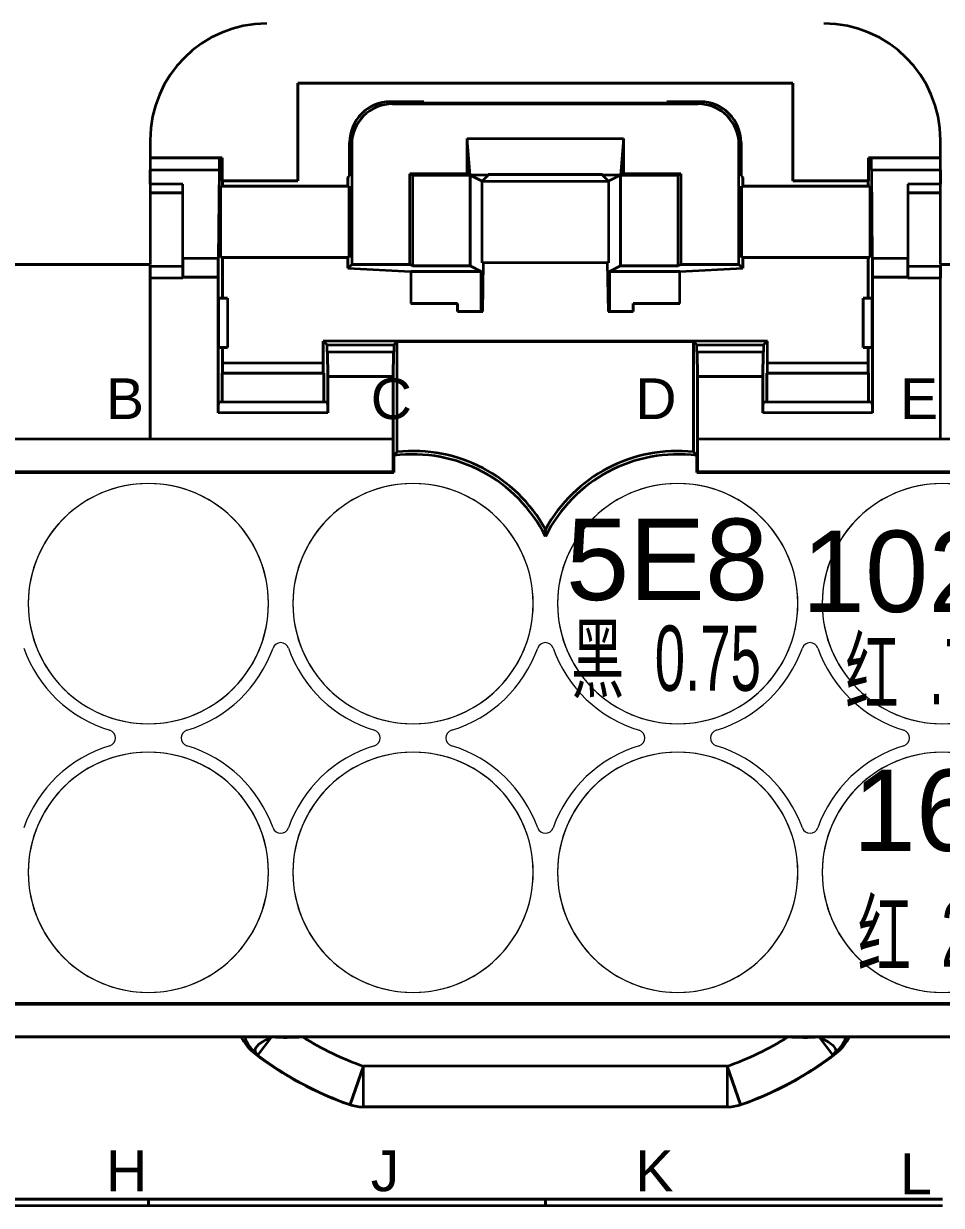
# Model space of a CAD drawing. Header units: millimetres. Extents: x 1762 to 3573, y 2019 to 2959.
# Drawn here: x 1967.01 to 1978.28, y 2452.25 to 2466.77 of the extents above; entities that cross this region are included whole.
import ezdxf

# ---------------------------------------------------------------- set-up
doc = ezdxf.new("R2010")
doc.units = ezdxf.units.MM
doc.layers.add('AM60', color=3, linetype='Continuous', lineweight=25)
doc.layers.add('线色线径', color=1, linetype='Continuous')
doc.styles.get("Standard").update_dxf_attribs({"font": 'arial.ttf'})

# ---------------------------------------------------------------- blocks, each defined once
blk = doc.blocks.new('A$C22D5386F')
at = {"color": 3, "lineweight": 35, "ltscale": 0.059979}
for p, q in [((16.836, 26.627), (16.836, 27.827)), ((16.836, 27.827), (16.836, 26.627)), ((22.911, 26.627), (22.911, 27.827)), ((22.911, 27.827), (22.911, 26.627))]:
    blk.add_line(p, q, dxfattribs=at)
at = {"color": 3, "lineweight": 35, "ltscale": 0.303714}
for p, q in [((16.836, 27.827), (22.911, 27.827)), ((22.911, 27.827), (16.836, 27.827))]:
    blk.add_line(p, q, dxfattribs=at)
at = {"color": 3, "lineweight": 35, "ltscale": 0.020593}
for p, q in [((18.382, 27.599), (17.97, 27.599)), ((18.382, 27.599), (17.97, 27.599)), ((21.777, 27.599), (21.366, 27.599)), ((21.777, 27.599), (21.366, 27.599))]:
    blk.add_line(p, q, dxfattribs=at)
at = {"color": 3, "lineweight": 35, "ltscale": 0.001851}
for p, q in [((17.97, 27.599), (17.996, 27.573)), ((17.996, 27.573), (17.97, 27.599)), ((21.777, 27.599), (21.751, 27.573)), ((21.751, 27.573), (21.777, 27.599)), ((17.47, 27.099), (17.496, 27.073)), ((17.47, 27.099), (17.496, 27.073)), ((22.251, 27.073), (22.277, 27.099)), ((22.251, 27.073), (22.277, 27.099))]:
    blk.add_line(p, q, dxfattribs=at)
at = {"color": 3, "lineweight": 35, "ltscale": 0.000872803}
for p, q in [((18.382, 27.581), (18.382, 27.599)), ((18.382, 27.581), (18.382, 27.599)), ((21.366, 27.599), (21.366, 27.581)), ((21.366, 27.599), (21.366, 27.581)), ((21.366, 27.599), (21.366, 27.581)), ((19.104, 25.022), (19.087, 25.022)), ((19.087, 25.022), (19.104, 25.022)), ((20.661, 25.022), (20.643, 25.022)), ((20.643, 25.022), (20.661, 25.022))]:
    blk.add_line(p, q, dxfattribs=at)
at = {"color": 3, "lineweight": 35, "ltscale": 0.149199}
blk.add_line((21.366, 27.581), (18.382, 27.581), dxfattribs=at)
blk.add_line((21.366, 27.581), (18.382, 27.581), dxfattribs=at)
at = {"color": 3, "lineweight": 35, "ltscale": 0.187768}
for p, q in [((17.996, 27.573), (21.751, 27.573)), ((21.751, 27.573), (17.996, 27.573))]:
    blk.add_line(p, q, dxfattribs=at)
at = {"color": 3, "lineweight": 35, "ltscale": 0.022605}
for p, q in [((18.951, 26.697), (18.915, 27.148)), ((18.951, 26.697), (18.915, 27.148)), ((20.832, 27.148), (20.796, 26.697)), ((20.832, 27.148), (20.796, 26.697))]:
    blk.add_line(p, q, dxfattribs=at)
at = {"color": 3, "lineweight": 35, "ltscale": 0.095828}
blk.add_line((18.915, 27.148), (20.832, 27.148), dxfattribs=at)
blk.add_line((18.915, 27.148), (20.832, 27.148), dxfattribs=at)
at = {"color": 3, "lineweight": 35, "ltscale": 0.021651}
for p, q in [((18.915, 26.715), (18.915, 27.148)), ((18.915, 27.148), (18.915, 26.715)), ((20.832, 27.148), (20.832, 26.715)), ((20.832, 26.715), (20.832, 27.148))]:
    blk.add_line(p, q, dxfattribs=at)
at = {"color": 3, "lineweight": 35, "ltscale": 0.076333}
blk.add_line((15.022, 27.129), (15.022, 25.602), dxfattribs=at)
at = {"color": 3, "lineweight": 35, "ltscale": 0.010929}
for p, q in [((15.022, 27.129), (15.022, 26.91)), ((15.022, 27.129), (15.022, 26.91)), ((24.725, 26.91), (24.725, 27.129)), ((24.725, 26.91), (24.725, 27.129))]:
    blk.add_line(p, q, dxfattribs=at)
at = {"color": 3, "lineweight": 35, "ltscale": 0.020496}
for p, q in [((17.47, 26.689), (17.47, 27.099)), ((17.47, 27.099), (17.47, 26.689)), ((22.277, 27.099), (22.277, 26.689)), ((22.277, 26.689), (22.277, 27.099))]:
    blk.add_line(p, q, dxfattribs=at)
at = {"color": 3, "lineweight": 35, "ltscale": 0.073542}
for p, q in [((17.496, 27.073), (17.496, 25.602)), ((17.496, 27.073), (17.496, 25.602)), ((22.251, 25.602), (22.251, 27.073)), ((22.251, 25.602), (22.251, 27.073))]:
    blk.add_line(p, q, dxfattribs=at)
at = {"color": 3, "lineweight": 35, "ltscale": 0.044099}
for p, q in [((15.022, 26.91), (15.904, 26.91)), ((23.843, 26.91), (24.725, 26.91))]:
    blk.add_line(p, q, dxfattribs=at)
at = {"color": 3, "lineweight": 35, "ltscale": 0.042369}
for p, q in [((15.87, 26.91), (15.022, 26.91)), ((15.022, 26.91), (15.87, 26.91)), ((24.725, 26.91), (23.877, 26.91)), ((23.877, 26.91), (24.725, 26.91))]:
    blk.add_line(p, q, dxfattribs=at)
at = {"color": 3, "lineweight": 35, "ltscale": 0.007322}
for p, q in [((15.022, 26.91), (15.022, 26.764)), ((15.022, 26.91), (15.022, 26.764)), ((24.725, 26.764), (24.725, 26.91)), ((24.725, 26.764), (24.725, 26.91))]:
    blk.add_line(p, q, dxfattribs=at)
at = {"color": 3, "lineweight": 35, "ltscale": 0.00173}
for p, q in [((15.87, 26.91), (15.904, 26.91)), ((15.904, 26.91), (15.87, 26.91)), ((23.843, 26.91), (23.877, 26.91)), ((23.877, 26.91), (23.843, 26.91))]:
    blk.add_line(p, q, dxfattribs=at)
at = {"color": 3, "lineweight": 35, "ltscale": 0.01414}
for p, q in [((15.904, 26.91), (15.904, 26.627)), ((15.904, 26.627), (15.904, 26.91)), ((23.843, 26.91), (23.843, 26.627)), ((23.843, 26.627), (23.843, 26.91))]:
    blk.add_line(p, q, dxfattribs=at)
at = {"color": 3, "lineweight": 35, "ltscale": 0.008844}
for p, q in [((15.022, 26.587), (15.022, 26.764)), ((15.022, 26.764), (15.022, 26.587)), ((24.725, 26.764), (24.725, 26.587)), ((24.725, 26.587), (24.725, 26.764))]:
    blk.add_line(p, q, dxfattribs=at)
at = {"color": 3, "lineweight": 35, "ltscale": 0.042215}
for p, q in [((15.022, 26.764), (15.867, 26.764)), ((15.022, 26.764), (15.867, 26.764)), ((23.881, 26.764), (24.725, 26.764)), ((23.881, 26.764), (24.725, 26.764))]:
    blk.add_line(p, q, dxfattribs=at)
at = {"color": 3, "lineweight": 35, "ltscale": 0.054389}
for p, q in [((15.867, 26.764), (15.857, 25.676)), ((15.867, 26.764), (15.857, 25.676)), ((23.89, 25.676), (23.881, 26.764)), ((23.89, 25.676), (23.881, 26.764))]:
    blk.add_line(p, q, dxfattribs=at)
at = {"color": 3, "lineweight": 35, "ltscale": 0.055664}
for p, q in [((18.209, 25.602), (18.209, 26.715)), ((18.209, 25.602), (18.209, 26.715)), ((21.539, 26.715), (21.539, 25.602)), ((21.539, 26.715), (21.539, 25.602)), ((18.244, 26.698), (18.244, 25.584)), ((18.244, 26.698), (18.244, 25.584)), ((18.95, 25.584), (18.95, 26.698)), ((18.95, 26.698), (18.95, 25.584)), ((20.797, 26.698), (20.797, 25.584)), ((20.797, 25.584), (20.797, 26.698)), ((21.504, 25.584), (21.504, 26.698)), ((21.504, 25.584), (21.504, 26.698))]:
    blk.add_line(p, q, dxfattribs=at)
at = {"color": 3, "lineweight": 35, "ltscale": 0.035336}
for p, q in [((18.209, 26.715), (18.915, 26.715)), ((18.915, 26.715), (18.209, 26.715)), ((21.539, 26.715), (20.832, 26.715)), ((20.832, 26.715), (21.539, 26.715)), ((18.95, 26.698), (18.244, 26.698)), ((18.244, 26.698), (18.95, 26.698)), ((21.504, 26.698), (20.797, 26.698)), ((20.797, 26.698), (21.504, 26.698)), ((18.244, 25.584), (18.95, 25.584)), ((18.95, 25.584), (18.244, 25.584)), ((20.797, 25.584), (21.504, 25.584)), ((21.504, 25.584), (20.797, 25.584))]:
    blk.add_line(p, q, dxfattribs=at)
at = {"color": 3, "lineweight": 35, "ltscale": 0.001952}
for p, q in [((18.209, 26.715), (18.244, 26.698)), ((18.209, 26.715), (18.244, 26.698)), ((18.95, 26.698), (18.915, 26.715)), ((18.915, 26.715), (18.95, 26.698)), ((20.832, 26.715), (20.797, 26.698)), ((20.797, 26.698), (20.832, 26.715)), ((21.504, 26.698), (21.539, 26.715)), ((21.504, 26.698), (21.539, 26.715)), ((18.244, 25.584), (18.209, 25.602)), ((18.244, 25.584), (18.209, 25.602)), ((21.539, 25.602), (21.504, 25.584)), ((21.539, 25.602), (21.504, 25.584))]:
    blk.add_line(p, q, dxfattribs=at)
at = {"color": 3, "lineweight": 35, "ltscale": 0.005303}
for p, q in [((15.022, 26.587), (15.022, 26.481)), ((15.022, 26.587), (15.022, 26.481)), ((15.422, 26.481), (15.422, 26.587)), ((24.325, 26.587), (24.325, 26.481)), ((24.725, 26.481), (24.725, 26.587)), ((24.725, 26.481), (24.725, 26.587))]:
    blk.add_line(p, q, dxfattribs=at)
at = {"color": 3, "lineweight": 35, "ltscale": 0.02}
for p, q in [((15.422, 26.587), (15.022, 26.587)), ((15.422, 26.587), (15.022, 26.587)), ((24.725, 26.587), (24.325, 26.587)), ((24.725, 26.587), (24.325, 26.587)), ((15.422, 26.481), (15.022, 26.481)), ((15.022, 26.481), (15.422, 26.481)), ((24.725, 26.481), (24.325, 26.481)), ((24.325, 26.481), (24.725, 26.481)), ((15.022, 25.581), (15.422, 25.581)), ((15.022, 25.581), (15.422, 25.581)), ((15.022, 25.581), (15.422, 25.581)), ((24.325, 25.581), (24.725, 25.581)), ((24.325, 25.581), (24.725, 25.581)), ((24.325, 25.581), (24.725, 25.581)), ((15.422, 25.431), (15.022, 25.431)), ((15.422, 25.431), (15.022, 25.431)), ((24.725, 25.431), (24.325, 25.431)), ((24.725, 25.431), (24.325, 25.431)), ((18.003, 23.055), (18.003, 23.455)), ((18.003, 23.455), (18.003, 23.055)), ((21.744, 23.455), (21.744, 23.055)), ((21.744, 23.055), (21.744, 23.455))]:
    blk.add_line(p, q, dxfattribs=at)
at = {"color": 3, "lineweight": 35, "ltscale": 0.045544}
for p, q in [((15.422, 25.676), (15.422, 26.587)), ((15.422, 25.676), (15.422, 26.587)), ((24.325, 26.587), (24.325, 25.676)), ((24.325, 26.587), (24.325, 25.676))]:
    blk.add_line(p, q, dxfattribs=at)
at = {"color": 3, "lineweight": 35, "ltscale": 0.04375}
for p, q in [((15.89, 25.688), (15.89, 26.563)), ((15.89, 25.688), (15.89, 26.563)), ((17.466, 26.563), (17.466, 25.688)), ((17.466, 25.688), (17.466, 26.563)), ((22.281, 25.688), (22.281, 26.563)), ((22.281, 26.563), (22.281, 25.688)), ((23.857, 26.563), (23.857, 25.688)), ((23.857, 26.563), (23.857, 25.688))]:
    blk.add_line(p, q, dxfattribs=at)
at = {"color": 3, "lineweight": 35, "ltscale": 0.078817}
for p, q in [((15.89, 26.563), (17.466, 26.563)), ((17.466, 26.563), (15.89, 26.563)), ((22.281, 26.563), (23.857, 26.563)), ((23.857, 26.563), (22.281, 26.563)), ((17.466, 25.688), (15.89, 25.688)), ((15.89, 25.688), (17.466, 25.688)), ((23.857, 25.688), (22.281, 25.688)), ((22.281, 25.688), (23.857, 25.688))]:
    blk.add_line(p, q, dxfattribs=at)
at = {"color": 3, "lineweight": 35, "ltscale": 0.000588989}
for p, q in [((15.89, 26.563), (15.902, 26.563)), ((23.845, 26.563), (23.857, 26.563))]:
    blk.add_line(p, q, dxfattribs=at)
at = {"color": 3, "lineweight": 35, "ltscale": 0.063666}
for p, q in [((15.902, 26.563), (17.175, 26.563)), ((22.572, 26.563), (23.845, 26.563))]:
    blk.add_line(p, q, dxfattribs=at)
at = {"color": 3, "lineweight": 35, "ltscale": 0.046606}
for p, q in [((15.904, 26.627), (16.836, 26.627)), ((16.836, 26.627), (15.904, 26.627)), ((23.843, 26.627), (22.911, 26.627)), ((22.911, 26.627), (23.843, 26.627))]:
    blk.add_line(p, q, dxfattribs=at)
at = {"color": 3, "lineweight": 35, "ltscale": 0.003231}
for p, q in [((15.911, 26.627), (15.911, 26.563)), ((23.836, 26.627), (23.836, 26.563))]:
    blk.add_line(p, q, dxfattribs=at)
at = {"color": 3, "lineweight": 35, "ltscale": 0.00323}
for p, q in [((15.911, 26.563), (15.911, 26.627)), ((23.836, 26.563), (23.836, 26.627))]:
    blk.add_line(p, q, dxfattribs=at)
at = {"color": 3, "lineweight": 35, "ltscale": 0.000687408}
for p, q in [((17.189, 26.563), (17.175, 26.563)), ((22.572, 26.563), (22.558, 26.563))]:
    blk.add_line(p, q, dxfattribs=at)
at = {"color": 3, "lineweight": 35, "ltscale": 0.012991}
blk.add_line((17.449, 26.563), (17.189, 26.563), dxfattribs=at)
at = {"color": 3, "lineweight": 35, "ltscale": 0.001497}
for p, q in [((17.449, 26.668), (17.47, 26.689)), ((17.449, 26.668), (17.47, 26.689)), ((22.277, 26.689), (22.299, 26.668)), ((22.277, 26.689), (22.299, 26.668))]:
    blk.add_line(p, q, dxfattribs=at)
at = {"color": 3, "lineweight": 35, "ltscale": 0.005237}
for p, q in [((17.449, 26.563), (17.449, 26.668)), ((17.449, 26.668), (17.449, 26.563)), ((22.299, 26.668), (22.299, 26.563)), ((22.299, 26.563), (22.299, 26.668))]:
    blk.add_line(p, q, dxfattribs=at)
at = {"color": 3, "lineweight": 35, "ltscale": 0.000883865}
for p, q in [((17.466, 26.563), (17.449, 26.563)), ((22.299, 26.563), (22.281, 26.563))]:
    blk.add_line(p, q, dxfattribs=at)
at = {"color": 3, "lineweight": 35, "ltscale": 0.011126}
for p, q in [((19.173, 26.697), (18.951, 26.697)), ((19.173, 26.697), (18.951, 26.697)), ((20.796, 26.697), (20.574, 26.697)), ((20.796, 26.697), (20.574, 26.697))]:
    blk.add_line(p, q, dxfattribs=at)
at = {"color": 3, "lineweight": 35, "ltscale": 0.008292}
for p, q in [((18.951, 26.697), (19.099, 26.623)), ((19.099, 26.623), (18.951, 26.697)), ((20.796, 26.697), (20.648, 26.623))]:
    blk.add_line(p, q, dxfattribs=at)
at = {"color": 3, "lineweight": 35, "ltscale": 0.050122}
for p, q in [((19.096, 25.621), (19.099, 26.623)), ((19.096, 25.621), (19.099, 26.623)), ((20.648, 26.623), (20.651, 25.621)), ((20.648, 26.623), (20.651, 25.621))]:
    blk.add_line(p, q, dxfattribs=at)
at = {"color": 3, "lineweight": 35, "ltscale": 0.005245}
for p, q in [((19.099, 26.623), (19.173, 26.697)), ((19.173, 26.697), (19.099, 26.623)), ((20.574, 26.697), (20.648, 26.623)), ((20.648, 26.623), (20.574, 26.697))]:
    blk.add_line(p, q, dxfattribs=at)
at = {"color": 3, "lineweight": 35, "ltscale": 0.077454}
blk.add_line((19.099, 26.623), (20.648, 26.623), dxfattribs=at)
blk.add_line((19.099, 26.623), (20.648, 26.623), dxfattribs=at)
at = {"color": 3, "lineweight": 35, "ltscale": 0.070012}
for p, q in [((20.574, 26.704), (19.173, 26.704)), ((19.173, 26.704), (20.574, 26.704))]:
    blk.add_line(p, q, dxfattribs=at)
at = {"color": 3, "lineweight": 35, "ltscale": 0.000313568}
for p, q in [((19.173, 26.704), (19.173, 26.697)), ((20.574, 26.697), (20.574, 26.704))]:
    blk.add_line(p, q, dxfattribs=at)
at = {"color": 3, "lineweight": 35, "ltscale": 0.000313806}
for p, q in [((19.173, 26.704), (19.173, 26.697)), ((20.574, 26.697), (20.574, 26.704))]:
    blk.add_line(p, q, dxfattribs=at)
at = {"color": 3, "lineweight": 35, "ltscale": 0.01299}
blk.add_line((22.558, 26.563), (22.299, 26.563), dxfattribs=at)
at = {"color": 3, "lineweight": 35, "ltscale": 0.043935}
for p, q in [((15.022, 26.481), (15.022, 25.602)), ((15.022, 26.481), (15.022, 25.602)), ((24.725, 25.602), (24.725, 26.481)), ((24.725, 25.602), (24.725, 26.481))]:
    blk.add_line(p, q, dxfattribs=at)
at = {"color": 3, "lineweight": 35, "ltscale": 0.045}
blk.add_line((15.422, 25.581), (15.422, 26.481), dxfattribs=at)
at = {"color": 3, "lineweight": 35, "ltscale": 0.199333}
for p, q in [((15.022, 25.602), (11.036, 25.602)), ((11.036, 25.602), (15.022, 25.602)), ((28.711, 25.602), (24.725, 25.602)), ((24.725, 25.602), (28.711, 25.602))]:
    blk.add_line(p, q, dxfattribs=at)
at = {"color": 3, "lineweight": 35, "ltscale": 0.106293}
blk.add_line((15.022, 23.455), (15.022, 25.581), dxfattribs=at)
at = {"color": 3, "lineweight": 35, "ltscale": 0.0075}
for p, q in [((15.022, 25.431), (15.022, 25.581)), ((15.022, 25.581), (15.022, 25.431)), ((15.422, 25.581), (15.422, 25.431)), ((24.725, 25.581), (24.725, 25.431)), ((24.725, 25.431), (24.725, 25.581))]:
    blk.add_line(p, q, dxfattribs=at)
at = {"color": 3, "lineweight": 35, "ltscale": 0.01149}
for p, q in [((15.422, 25.446), (15.422, 25.676)), ((15.422, 25.676), (15.422, 25.446)), ((24.325, 25.676), (24.325, 25.446)), ((24.325, 25.446), (24.325, 25.676))]:
    blk.add_line(p, q, dxfattribs=at)
at = {"color": 3, "lineweight": 35, "ltscale": 0.021741}
for p, q in [((15.857, 25.676), (15.422, 25.676)), ((15.857, 25.676), (15.422, 25.676)), ((24.325, 25.676), (23.89, 25.676)), ((24.325, 25.676), (23.89, 25.676))]:
    blk.add_line(p, q, dxfattribs=at)
at = {"color": 3, "lineweight": 35, "ltscale": 0.011491}
for p, q in [((15.856, 25.446), (15.857, 25.676)), ((15.857, 25.676), (15.856, 25.446)), ((23.89, 25.676), (23.891, 25.446)), ((23.891, 25.446), (23.89, 25.676))]:
    blk.add_line(p, q, dxfattribs=at)
at = {"color": 3, "lineweight": 35, "ltscale": 0.025}
for p, q in [((15.911, 25.688), (15.911, 25.188)), ((15.911, 25.188), (15.911, 25.688)), ((23.836, 25.688), (23.836, 25.188)), ((23.836, 25.188), (23.836, 25.688)), ((17.642, 15.255), (17.642, 15.755)), ((17.642, 15.255), (17.642, 15.755)), ((22.106, 15.755), (22.106, 15.255)), ((22.106, 15.755), (22.106, 15.255))]:
    blk.add_line(p, q, dxfattribs=at)
at = {"color": 3, "lineweight": 35, "ltscale": 0.006676}
for p, q in [((17.449, 25.554), (17.449, 25.688)), ((17.449, 25.688), (17.449, 25.554)), ((22.299, 25.688), (22.299, 25.554)), ((22.299, 25.554), (22.299, 25.688))]:
    blk.add_line(p, q, dxfattribs=at)
at = {"color": 3, "lineweight": 35, "ltscale": 0.003348}
for p, q in [((17.496, 25.602), (17.449, 25.554)), ((17.496, 25.602), (17.449, 25.554)), ((22.299, 25.554), (22.251, 25.602)), ((22.299, 25.554), (22.251, 25.602))]:
    blk.add_line(p, q, dxfattribs=at)
at = {"color": 3, "lineweight": 35, "ltscale": 0.038757}
for p, q in [((17.449, 25.554), (18.223, 25.516)), ((17.449, 25.554), (18.223, 25.516)), ((21.524, 25.516), (22.299, 25.554)), ((21.524, 25.516), (22.299, 25.554))]:
    blk.add_line(p, q, dxfattribs=at)
at = {"color": 3, "lineweight": 35, "ltscale": 0.035633}
for p, q in [((17.496, 25.602), (18.209, 25.602)), ((18.209, 25.602), (17.496, 25.602)), ((22.251, 25.602), (21.539, 25.602)), ((21.539, 25.602), (22.251, 25.602))]:
    blk.add_line(p, q, dxfattribs=at)
at = {"color": 3, "lineweight": 35, "ltscale": 0.007626}
for p, q in [((19.087, 25.516), (18.95, 25.584)), ((18.95, 25.584), (19.087, 25.516)), ((20.797, 25.584), (20.661, 25.516)), ((20.661, 25.516), (20.797, 25.584))]:
    blk.add_line(p, q, dxfattribs=at)
at = {"color": 3, "lineweight": 35, "ltscale": 0.077762}
blk.add_line((20.651, 25.621), (19.096, 25.621), dxfattribs=at)
blk.add_line((20.651, 25.621), (19.096, 25.621), dxfattribs=at)
at = {"color": 3, "lineweight": 35, "ltscale": 0.029948}
for p, q in [((19.104, 25.022), (19.115, 25.621)), ((19.104, 25.022), (19.115, 25.621)), ((20.633, 25.621), (20.643, 25.022)), ((20.633, 25.621), (20.643, 25.022))]:
    blk.add_line(p, q, dxfattribs=at)
at = {"color": 3, "lineweight": 35, "ltscale": 0.098792}
for p, q in [((15.022, 25.431), (15.022, 23.455)), ((15.022, 25.431), (15.022, 23.455)), ((24.725, 23.455), (24.725, 25.431)), ((24.725, 23.455), (24.725, 25.431))]:
    blk.add_line(p, q, dxfattribs=at)
at = {"color": 3, "lineweight": 35, "ltscale": 0.000769043}
for p, q in [((15.422, 25.431), (15.422, 25.446)), ((15.422, 25.446), (15.422, 25.431)), ((24.325, 25.446), (24.325, 25.431)), ((24.325, 25.431), (24.325, 25.446))]:
    blk.add_line(p, q, dxfattribs=at)
at = {"color": 3, "lineweight": 35, "ltscale": 0.021699}
for p, q in [((15.422, 25.446), (15.856, 25.446)), ((15.856, 25.446), (15.422, 25.446)), ((23.891, 25.446), (24.325, 25.446)), ((24.325, 25.446), (23.891, 25.446))]:
    blk.add_line(p, q, dxfattribs=at)
at = {"color": 3, "lineweight": 35, "ltscale": 0.083475}
for p, q in [((15.856, 23.777), (15.856, 25.446)), ((15.856, 25.446), (15.856, 23.777)), ((23.891, 25.446), (23.891, 23.777)), ((23.891, 23.777), (23.891, 25.446))]:
    blk.add_line(p, q, dxfattribs=at)
at = {"color": 3, "lineweight": 35, "ltscale": 0.019712}
for p, q in [((18.223, 25.516), (18.223, 25.122)), ((18.223, 25.516), (18.223, 25.122)), ((21.524, 25.122), (21.524, 25.516)), ((21.524, 25.122), (21.524, 25.516))]:
    blk.add_line(p, q, dxfattribs=at)
at = {"color": 3, "lineweight": 35, "ltscale": 0.043193}
for p, q in [((19.087, 25.516), (18.223, 25.516)), ((18.223, 25.516), (19.087, 25.516)), ((21.524, 25.516), (20.661, 25.516)), ((20.661, 25.516), (21.524, 25.516))]:
    blk.add_line(p, q, dxfattribs=at)
at = {"color": 3, "lineweight": 35, "ltscale": 0.024712}
for p, q in [((19.087, 25.022), (19.087, 25.516)), ((19.087, 25.516), (19.087, 25.022)), ((20.661, 25.516), (20.661, 25.022)), ((20.661, 25.022), (20.661, 25.516))]:
    blk.add_line(p, q, dxfattribs=at)
at = {"color": 3, "lineweight": 35, "ltscale": 0.030348}
for p, q in [((15.863, 24.581), (15.863, 25.188)), ((15.863, 24.581), (15.863, 25.188)), ((15.971, 25.188), (15.971, 24.581)), ((15.971, 25.188), (15.971, 24.581)), ((23.776, 24.581), (23.776, 25.188)), ((23.776, 24.581), (23.776, 25.188)), ((23.776, 25.188), (23.776, 24.581)), ((23.884, 25.188), (23.884, 24.581)), ((23.884, 25.188), (23.884, 24.581))]:
    blk.add_line(p, q, dxfattribs=at)
at = {"color": 3, "lineweight": 35, "ltscale": 0.00537}
for p, q in [((15.863, 25.188), (15.971, 25.188)), ((15.863, 25.188), (15.971, 25.188)), ((23.776, 25.188), (23.884, 25.188)), ((23.776, 25.188), (23.884, 25.188)), ((15.971, 24.581), (15.863, 24.581)), ((15.863, 24.581), (15.971, 24.581)), ((23.884, 24.581), (23.776, 24.581)), ((23.776, 24.581), (23.884, 24.581))]:
    blk.add_line(p, q, dxfattribs=at)
at = {"color": 3, "lineweight": 35, "ltscale": 0.000365448}
for p, q in [((15.863, 25.188), (15.871, 25.188)), ((23.877, 25.188), (23.884, 25.188))]:
    blk.add_line(p, q, dxfattribs=at)
at = {"color": 3, "lineweight": 35, "ltscale": 0.005004}
for p, q in [((15.971, 25.188), (15.871, 25.188)), ((23.877, 25.188), (23.776, 25.188))]:
    blk.add_line(p, q, dxfattribs=at)
at = {"color": 3, "lineweight": 35, "ltscale": 0.02868}
for p, q in [((18.796, 25.122), (18.223, 25.122)), ((18.223, 25.122), (18.796, 25.122)), ((21.524, 25.122), (20.951, 25.122)), ((20.951, 25.122), (21.524, 25.122))]:
    blk.add_line(p, q, dxfattribs=at)
at = {"color": 3, "lineweight": 35, "ltscale": 0.005}
for p, q in [((18.796, 25.022), (18.796, 25.122)), ((18.796, 25.122), (18.796, 25.022)), ((18.796, 25.122), (18.796, 25.022)), ((20.951, 25.122), (20.951, 25.022)), ((20.951, 25.022), (20.951, 25.122))]:
    blk.add_line(p, q, dxfattribs=at)
at = {"color": 3, "lineweight": 35, "ltscale": 0.014513}
for p, q in [((19.087, 25.022), (18.796, 25.022)), ((18.796, 25.022), (19.087, 25.022)), ((20.951, 25.022), (20.661, 25.022)), ((20.661, 25.022), (20.951, 25.022))]:
    blk.add_line(p, q, dxfattribs=at)
at = {"color": 3, "lineweight": 35, "ltscale": 0.01568}
for p, q in [((15.911, 24.581), (15.911, 24.267)), ((15.911, 24.267), (15.911, 24.581)), ((23.836, 24.581), (23.836, 24.267)), ((23.836, 24.267), (23.836, 24.581))]:
    blk.add_line(p, q, dxfattribs=at)
at = {"color": 3, "lineweight": 35, "ltscale": 0.019646}
for p, q in [((17.147, 24.267), (17.147, 24.66)), ((17.147, 24.66), (17.147, 24.267)), ((22.6, 24.267), (22.6, 24.66))]:
    blk.add_line(p, q, dxfattribs=at)
at = {"color": 3, "lineweight": 35, "ltscale": 0.272624}
blk.add_line((22.6, 24.66), (17.147, 24.66), dxfattribs=at)
at = {"color": 3, "lineweight": 35, "ltscale": 0.003425}
for p, q in [((17.147, 24.66), (17.196, 24.612)), ((17.196, 24.612), (17.147, 24.66)), ((22.6, 24.66), (22.551, 24.612)), ((22.551, 24.612), (22.6, 24.66))]:
    blk.add_line(p, q, dxfattribs=at)
at = {"color": 3, "lineweight": 35, "ltscale": 0.040855}
for p, q in [((17.196, 24.612), (18.013, 24.612)), ((17.196, 24.612), (18.013, 24.612)), ((21.734, 24.612), (22.551, 24.612)), ((21.734, 24.612), (22.551, 24.612)), ((18.013, 24.524), (17.196, 24.524)), ((22.551, 24.524), (21.734, 24.524))]:
    blk.add_line(p, q, dxfattribs=at)
at = {"color": 3, "lineweight": 35, "ltscale": 0.004375}
for p, q in [((17.196, 24.524), (17.196, 24.612)), ((17.196, 24.524), (17.196, 24.612)), ((18.013, 24.612), (18.013, 24.524)), ((18.013, 24.612), (18.013, 24.524)), ((21.734, 24.524), (21.734, 24.612)), ((21.734, 24.524), (21.734, 24.612)), ((22.551, 24.612), (22.551, 24.524)), ((22.551, 24.612), (22.551, 24.524))]:
    blk.add_line(p, q, dxfattribs=at)
at = {"color": 3, "lineweight": 35, "ltscale": 0.002931}
for p, q in [((18.013, 24.612), (18.054, 24.653)), ((18.054, 24.653), (18.013, 24.612)), ((21.734, 24.612), (21.693, 24.653)), ((21.693, 24.653), (21.734, 24.612))]:
    blk.add_line(p, q, dxfattribs=at)
at = {"color": 3, "lineweight": 35, "ltscale": 0.181926}
for p, q in [((21.693, 24.653), (18.054, 24.653)), ((18.054, 24.653), (21.693, 24.653))]:
    blk.add_line(p, q, dxfattribs=at)
at = {"color": 3, "lineweight": 35, "ltscale": 0.067722}
for p, q in [((18.054, 23.299), (18.054, 24.653)), ((21.693, 24.653), (21.693, 23.299)), ((21.693, 23.299), (21.693, 24.653))]:
    blk.add_line(p, q, dxfattribs=at)
at = {"color": 3, "lineweight": 35, "ltscale": 0.061802}
for p, q in [((15.911, 24.393), (17.147, 24.393)), ((22.6, 24.393), (23.836, 24.393)), ((15.911, 24.268), (17.147, 24.268)), ((15.911, 24.268), (17.147, 24.268)), ((15.911, 24.267), (17.147, 24.267)), ((22.6, 24.268), (23.836, 24.268)), ((22.6, 24.268), (23.836, 24.268)), ((22.6, 24.267), (23.836, 24.267))]:
    blk.add_line(p, q, dxfattribs=at)
at = {"color": 3, "lineweight": 35, "ltscale": 0.000196457}
for p, q in [((17.2, 24.524), (17.196, 24.524)), ((17.2, 24.524), (17.196, 24.524)), ((22.551, 24.524), (22.547, 24.524)), ((22.551, 24.524), (22.547, 24.524))]:
    blk.add_line(p, q, dxfattribs=at)
at = {"color": 3, "lineweight": 35, "ltscale": 0.040462}
for p, q in [((18.009, 24.524), (17.2, 24.524)), ((18.009, 24.524), (17.2, 24.524)), ((22.547, 24.524), (21.738, 24.524)), ((22.547, 24.524), (21.738, 24.524))]:
    blk.add_line(p, q, dxfattribs=at)
at = {"color": 3, "lineweight": 35, "ltscale": 0.015001}
for p, q in [((17.2, 24.524), (17.202, 24.224)), ((17.202, 24.224), (17.2, 24.524)), ((18.006, 24.224), (18.009, 24.524)), ((18.009, 24.524), (18.006, 24.224)), ((21.738, 24.524), (21.741, 24.224)), ((21.741, 24.224), (21.738, 24.524)), ((22.545, 24.224), (22.547, 24.524)), ((22.547, 24.524), (22.545, 24.224))]:
    blk.add_line(p, q, dxfattribs=at)
at = {"color": 3, "lineweight": 35, "ltscale": 0.000196075}
for p, q in [((18.013, 24.524), (18.009, 24.524)), ((18.013, 24.524), (18.009, 24.524)), ((21.738, 24.524), (21.734, 24.524)), ((21.738, 24.524), (21.734, 24.524))]:
    blk.add_line(p, q, dxfattribs=at)
at = {"color": 3, "lineweight": 35, "ltscale": 0.0625}
for p, q in [((17.154, 24.267), (15.904, 24.267)), ((17.154, 24.267), (15.904, 24.267)), ((23.843, 24.267), (22.593, 24.267)), ((23.843, 24.267), (22.593, 24.267)), ((15.904, 23.914), (17.154, 23.914)), ((22.593, 23.914), (23.843, 23.914))]:
    blk.add_line(p, q, dxfattribs=at)
at = {"color": 3, "lineweight": 35, "ltscale": 0.017641}
for p, q in [((15.904, 24.267), (15.904, 23.914)), ((15.904, 23.914), (15.904, 24.267)), ((17.154, 23.914), (17.154, 24.267)), ((17.154, 24.267), (17.154, 23.914)), ((22.593, 24.267), (22.593, 23.914)), ((22.593, 23.914), (22.593, 24.267)), ((23.843, 23.914), (23.843, 24.267)), ((23.843, 24.267), (23.843, 23.914))]:
    blk.add_line(p, q, dxfattribs=at)
at = {"color": 3, "lineweight": 35, "ltscale": 0.000349045}
for p, q in [((15.904, 24.267), (15.911, 24.267)), ((17.147, 24.267), (17.154, 24.267)), ((22.593, 24.267), (22.6, 24.267)), ((23.836, 24.267), (23.843, 24.267))]:
    blk.add_line(p, q, dxfattribs=at)
at = {"color": 3, "lineweight": 35, "ltscale": 0.0402}
for p, q in [((17.202, 24.224), (18.006, 24.224)), ((18.006, 24.224), (17.202, 24.224)), ((21.741, 24.224), (22.545, 24.224)), ((22.545, 24.224), (21.741, 24.224))]:
    blk.add_line(p, q, dxfattribs=at)
at = {"color": 3, "lineweight": 35, "ltscale": 0.022375}
for p, q in [((17.202, 24.224), (17.202, 23.777)), ((17.202, 23.777), (17.202, 24.224)), ((22.545, 23.777), (22.545, 24.224)), ((22.545, 24.224), (22.545, 23.777))]:
    blk.add_line(p, q, dxfattribs=at)
at = {"color": 3, "lineweight": 35, "ltscale": 0.038461}
for p, q in [((18.006, 23.455), (18.006, 24.224)), ((18.006, 24.224), (18.006, 23.455)), ((21.741, 24.224), (21.741, 23.455)), ((21.741, 23.455), (21.741, 24.224))]:
    blk.add_line(p, q, dxfattribs=at)
at = {"color": 3, "lineweight": 35, "ltscale": 0.006893}
for p, q in [((15.856, 23.777), (15.863, 23.914)), ((15.856, 23.777), (15.863, 23.914)), ((17.196, 23.914), (17.202, 23.777)), ((17.196, 23.914), (17.202, 23.777)), ((22.545, 23.777), (22.552, 23.914)), ((22.545, 23.777), (22.552, 23.914)), ((23.884, 23.914), (23.891, 23.777)), ((23.884, 23.914), (23.891, 23.777))]:
    blk.add_line(p, q, dxfattribs=at)
at = {"color": 3, "lineweight": 35, "ltscale": 0.066618}
for p, q in [((15.863, 23.914), (17.196, 23.914)), ((15.863, 23.914), (17.196, 23.914)), ((22.552, 23.914), (23.884, 23.914)), ((22.552, 23.914), (23.884, 23.914))]:
    blk.add_line(p, q, dxfattribs=at)
at = {"color": 3, "lineweight": 35, "ltscale": 0.002059}
for p, q in [((15.863, 23.914), (15.904, 23.914)), ((17.154, 23.914), (17.196, 23.914)), ((22.552, 23.914), (22.593, 23.914)), ((23.843, 23.914), (23.884, 23.914))]:
    blk.add_line(p, q, dxfattribs=at)
at = {"color": 3, "lineweight": 35, "ltscale": 0.0673}
for p, q in [((17.202, 23.777), (15.856, 23.777)), ((17.202, 23.777), (15.856, 23.777)), ((23.891, 23.777), (22.545, 23.777)), ((23.891, 23.777), (22.545, 23.777))]:
    blk.add_line(p, q, dxfattribs=at)
at = {"color": 3, "lineweight": 35, "ltscale": 0.395354}
for p, q in [((18.003, 23.455), (10.096, 23.455)), ((18.003, 23.455), (10.096, 23.455)), ((29.651, 23.455), (21.744, 23.455)), ((29.651, 23.455), (21.744, 23.455)), ((10.096, 23.055), (18.003, 23.055)), ((18.003, 23.055), (10.096, 23.055)), ((21.744, 23.055), (29.651, 23.055)), ((29.651, 23.055), (21.744, 23.055))]:
    blk.add_line(p, q, dxfattribs=at)
at = {"color": 3, "lineweight": 35, "ltscale": 0.000166321}
for p, q in [((18.006, 23.455), (18.003, 23.455)), ((18.006, 23.455), (18.003, 23.455)), ((21.744, 23.455), (21.741, 23.455)), ((21.744, 23.455), (21.741, 23.455))]:
    blk.add_line(p, q, dxfattribs=at)
at = {"color": 3, "lineweight": 35, "ltscale": 0.003087}
for p, q in [((18.013, 23.253), (18.054, 23.299)), ((18.054, 23.299), (18.013, 23.253)), ((21.693, 23.299), (21.734, 23.253)), ((21.734, 23.253), (21.693, 23.299))]:
    blk.add_line(p, q, dxfattribs=at)
at = {"color": 3, "lineweight": 35, "ltscale": 0.010396}
for p, q in [((18.013, 23.253), (18.013, 23.045)), ((18.013, 23.045), (18.013, 23.253)), ((21.734, 23.253), (21.734, 23.045)), ((21.734, 23.045), (21.734, 23.253))]:
    blk.add_line(p, q, dxfattribs=at)
at = {"color": 3, "lineweight": 35, "ltscale": 0.356813}
for p, q in [((18.013, 23.045), (10.877, 23.045)), ((10.877, 23.045), (18.013, 23.045)), ((21.734, 23.045), (28.87, 23.045)), ((28.87, 23.045), (21.734, 23.045))]:
    blk.add_line(p, q, dxfattribs=at)
at = {"color": 3, "lineweight": 35, "ltscale": 0.000728837}
for p, q in [((18.003, 23.055), (18.013, 23.045)), ((18.013, 23.045), (18.003, 23.055)), ((21.734, 23.045), (21.744, 23.055)), ((21.744, 23.055), (21.734, 23.045))]:
    blk.add_line(p, q, dxfattribs=at)
at = {"color": 3, "lineweight": 35}
for p, q in [((10.096, 16.515), (29.651, 16.515)), ((10.096, 16.515), (29.651, 16.515)), ((10.877, 16.526), (28.87, 16.526)), ((28.87, 16.526), (10.877, 16.526)), ((29.651, 16.115), (10.096, 16.115)), ((10.096, 16.115), (29.651, 16.115))]:
    blk.add_line(p, q, dxfattribs=at)
at = {"color": 3, "lineweight": 35, "ltscale": 0.272165}
blk.add_line((16.177, 16.115), (10.734, 16.115), dxfattribs=at)
at = {"color": 3, "lineweight": 35, "ltscale": 0.001883}
for p, q in [((16.177, 16.115), (16.14, 16.115)), ((23.607, 16.115), (23.57, 16.115))]:
    blk.add_line(p, q, dxfattribs=at)
at = {"color": 3, "lineweight": 35, "ltscale": 0.016785}
for p, q in [((16.513, 16.115), (16.177, 16.115)), ((23.57, 16.115), (23.234, 16.115))]:
    blk.add_line(p, q, dxfattribs=at)
at = {"color": 3, "lineweight": 35, "ltscale": 0.014064}
for p, q in [((16.513, 16.115), (16.342, 15.892)), ((23.405, 15.892), (23.234, 16.115))]:
    blk.add_line(p, q, dxfattribs=at)
at = {"color": 3, "lineweight": 35, "ltscale": 0.019062}
for p, q in [((16.513, 16.115), (16.894, 16.115)), ((22.853, 16.115), (23.234, 16.115))]:
    blk.add_line(p, q, dxfattribs=at)
at = {"color": 3, "lineweight": 35, "ltscale": 0.297921}
blk.add_line((16.894, 16.115), (22.853, 16.115), dxfattribs=at)
at = {"color": 3, "lineweight": 35, "ltscale": 0.268701}
blk.add_line((28.944, 16.115), (23.57, 16.115), dxfattribs=at)
at = {"color": 3, "lineweight": 35, "ltscale": 0.001484}
for p, q in [((16.474, 16.065), (16.452, 16.084)), ((16.452, 16.084), (16.474, 16.065)), ((23.273, 16.065), (23.295, 16.084)), ((23.295, 16.084), (23.273, 16.065))]:
    blk.add_line(p, q, dxfattribs=at)
at = {"color": 3, "lineweight": 35, "ltscale": 0.001948}
for p, q in [((16.342, 15.892), (16.307, 15.91)), ((16.307, 15.91), (16.342, 15.892)), ((23.44, 15.91), (23.405, 15.892)), ((23.405, 15.892), (23.44, 15.91))]:
    blk.add_line(p, q, dxfattribs=at)
at = {"color": 3, "lineweight": 35, "ltscale": 0.024999}
for p, q in [((17.642, 15.755), (17.479, 15.283)), ((17.479, 15.283), (17.642, 15.755)), ((22.268, 15.283), (22.106, 15.755)), ((22.106, 15.755), (22.268, 15.283))]:
    blk.add_line(p, q, dxfattribs=at)
at = {"color": 3, "lineweight": 35, "ltscale": 0.223206}
for p, q in [((22.106, 15.755), (17.642, 15.755)), ((22.106, 15.755), (17.642, 15.755)), ((17.642, 15.255), (22.106, 15.255)), ((22.106, 15.255), (17.642, 15.255))]:
    blk.add_line(p, q, dxfattribs=at)
at = {"color": 3, "lineweight": 35, "ltscale": 0.000442457}
for p, q in [((17.47, 15.283), (17.479, 15.283)), ((17.479, 15.283), (17.47, 15.283)), ((22.268, 15.283), (22.277, 15.283)), ((22.277, 15.283), (22.268, 15.283))]:
    blk.add_line(p, q, dxfattribs=at)
at = {"color": 3, "lineweight": 35, "ltscale": 0.223991}
blk.add_line((22.114, 15.255), (17.634, 15.255), dxfattribs=at)
at = {"color": 3, "lineweight": 35, "ltscale": 0.000392532}
for p, q in [((17.642, 15.255), (17.634, 15.255)), ((17.634, 15.255), (17.642, 15.255)), ((22.106, 15.255), (22.114, 15.255)), ((22.114, 15.255), (22.106, 15.255))]:
    blk.add_line(p, q, dxfattribs=at)
at = {"color": 3, "lineweight": 35, "ltscale": 0.1625}
for p, q in [((11.749, 14.122), (14.999, 14.122)), ((14.999, 14.122), (11.749, 14.122)), ((11.749, 14.045), (14.999, 14.045)), ((11.749, 14.045), (14.999, 14.045))]:
    blk.add_line(p, q, dxfattribs=at)
at = {"color": 3, "lineweight": 35, "ltscale": 0.24375}
for p, q in [((14.999, 14.122), (19.874, 14.122)), ((19.874, 14.122), (14.999, 14.122)), ((19.874, 14.122), (24.749, 14.122)), ((24.749, 14.122), (19.874, 14.122)), ((14.999, 14.045), (19.874, 14.045)), ((14.999, 14.045), (19.874, 14.045)), ((19.874, 14.045), (24.749, 14.045)), ((19.874, 14.045), (24.749, 14.045))]:
    blk.add_line(p, q, dxfattribs=at)
at = {"color": 3, "lineweight": 35, "ltscale": 0.00384}
for p, q in [((14.999, 14.122), (14.999, 14.045)), ((14.999, 14.045), (14.999, 14.122)), ((19.874, 14.122), (19.874, 14.045)), ((19.874, 14.045), (19.874, 14.122))]:
    blk.add_line(p, q, dxfattribs=at)
at = {"color": 3, "lineweight": 35}
for points in [[(16.342, 15.892), (16.317, 15.919), (16.309, 15.956), (16.317, 15.979), (16.357, 16.023), (16.401, 16.055), (16.513, 16.115)], [(23.234, 16.115), (23.356, 16.048), (23.403, 16.012), (23.434, 15.972), (23.439, 15.952), (23.434, 15.925), (23.405, 15.892)]]:
    blk.add_lwpolyline(points, dxfattribs=at)
for centre, radius, start, end in [((16.452, 27.129), 1.43, 90.0001, 179.9999), ((16.452, 27.129), 1.43, 90.0001, 179.9999), ((16.452, 27.129), 1.43, 90, 180), ((23.295, 27.129), 1.43, 0, 90), ((23.295, 27.129), 1.43, 0.0001, 89.9999), ((23.295, 27.129), 1.43, 0.0001, 89.9999), ((17.97, 27.099), 0.5, 89.9992, 180.0008), ((17.97, 27.099), 0.5, 90.0054, 179.9947), ((21.777, 27.099), 0.5, 359.9992, 90.0008), ((21.777, 27.099), 0.5, 0.0054, 89.9946), ((17.996, 27.073), 0.5, 89.9992, 180.0008), ((17.996, 27.072), 0.5, 90.0054, 179.9947), ((21.751, 27.072), 0.5, 0.0054, 89.9946), ((21.751, 27.073), 0.5, 359.9992, 90.0008), ((19.152, 26.78), 3.285, 177.7341, 180.2892), ((18.697, 26.789), 2.83, 177.553, 180.5189), ((20.595, 26.78), 3.285, 359.7108, 2.2659), ((21.05, 26.789), 2.83, 359.4812, 2.4469), ((18.249, 21.455), 1.813, 26.3088, 97.4576), ((18.249, 21.455), 1.813, 26.3088, 97.4574), ((18.249, 21.455), 1.854, 28.767, 96.0152), ((18.249, 21.455), 1.854, 28.767, 96.0152), ((21.499, 21.455), 1.854, 83.9848, 151.233), ((21.499, 21.455), 1.854, 83.9848, 151.233), ((21.499, 21.455), 1.813, 82.5425, 153.6913), ((21.499, 21.455), 1.813, 82.5426, 153.6912), ((21.576, 22.303), 1.703, 178.5074, 181.4911), ((18.171, 22.303), 1.703, 358.5089, 1.4926), ((16.64, 16.352), 0.554, 205.3165, 233.0517), ((16.62, 16.337), 0.529, 204.7586, 233.7876), ((16.646, 16.289), 0.499, 200.279, 232.5369), ((16.646, 16.288), 0.499, 200.269, 232.5482), ((16.702, 18.433), 2.325, 265.3512, 274.756), ((18.783, 19.08), 3.516, 237.4996, 251.0476), ((18.783, 19.08), 3.516, 237.4996, 251.0476), ((20.964, 19.08), 3.516, 288.9524, 302.5004), ((20.964, 19.08), 3.516, 288.9524, 302.5004), ((23.046, 18.433), 2.325, 265.244, 274.6488), ((23.101, 16.289), 0.499, 307.463, 339.721), ((23.102, 16.288), 0.499, 307.4518, 339.731), ((23.107, 16.352), 0.554, 306.9483, 334.6835), ((23.127, 16.337), 0.529, 306.2124, 335.2414), ((18.79, 19.122), 4.06, 232.2156, 251.0491), ((18.771, 19.087), 4.02, 232.2192, 251.1314), ((18.79, 19.122), 4.06, 232.304, 251.0302), ((18.783, 19.08), 4.016, 232.5602, 251.0476), ((18.783, 19.08), 4.016, 232.5602, 251.0476), ((20.964, 19.08), 4.016, 288.9524, 307.4398), ((20.964, 19.08), 4.016, 288.9524, 307.4398), ((20.957, 19.122), 4.06, 288.9509, 307.7844), ((20.977, 19.087), 4.02, 288.8686, 307.7808), ((20.957, 19.122), 4.06, 288.9698, 307.696), ((17.634, 15.755), 0.5, 250.9139, 269.9998), ((17.634, 15.755), 0.5, 250.9139, 269.9998), ((17.642, 15.755), 0.5, 251.0347, 269.9998), ((17.642, 15.755), 0.5, 251.0347, 269.9998), ((22.106, 15.755), 0.5, 270.0002, 288.9653), ((22.106, 15.755), 0.5, 270.0002, 288.9653), ((22.114, 15.755), 0.5, 270.0002, 289.0861), ((22.114, 15.755), 0.5, 270, 288.9112)]:
    blk.add_arc(centre, radius, start, end, dxfattribs=at)
at = {"color": 3, "lineweight": 5}
for centre, radius, start, end in [((14.999, 21.435), 1.475, 0, 180), ((14.999, 21.435), 1.475, 359.999, 180.001), ((18.249, 21.435), 1.475, 0, 180), ((18.249, 21.435), 1.475, 359.999, 180.001), ((21.499, 21.435), 1.475, 0, 180), ((21.499, 21.435), 1.475, 359.999, 180.001), ((24.749, 21.435), 1.475, 0, 180), ((24.749, 21.435), 1.475, 359.999, 180.001), ((14.999, 21.435), 1.475, 180, 0), ((14.999, 21.435), 1.475, 179.999, 0.001), ((18.249, 21.435), 1.475, 180, 0), ((18.249, 21.435), 1.475, 179.999, 0.001), ((21.499, 21.435), 1.475, 180, 0), ((21.499, 21.435), 1.475, 179.999, 0.001), ((24.749, 21.435), 1.475, 180, 0), ((24.749, 21.435), 1.475, 179.999, 0.001), ((16.624, 20.856), 0.1, 19.6049, 160.3951), ((16.624, 20.856), 0.1, 19.6195, 160.3814), ((19.874, 20.856), 0.1, 19.6049, 160.3951), ((19.874, 20.856), 0.1, 19.6195, 160.3814), ((23.124, 20.856), 0.1, 19.6049, 160.3951), ((23.124, 20.856), 0.1, 19.6195, 160.3814), ((14.999, 21.435), 1.625, 199.6049, 253.0426), ((14.999, 21.435), 1.625, 199.6057, 253.0418), ((14.999, 21.435), 1.625, 286.9574, 340.3951), ((14.999, 21.435), 1.625, 286.9583, 340.3943), ((18.249, 21.435), 1.625, 199.6049, 253.0426), ((18.249, 21.435), 1.625, 199.6057, 253.0418), ((18.249, 21.435), 1.625, 286.9574, 340.3951), ((18.249, 21.435), 1.625, 286.9583, 340.3943), ((21.499, 21.435), 1.625, 199.6049, 253.0426), ((21.499, 21.435), 1.625, 199.6057, 253.0418), ((21.499, 21.435), 1.625, 286.9574, 340.3951), ((21.499, 21.435), 1.625, 286.9583, 340.3943), ((24.749, 21.435), 1.625, 199.6049, 253.0426), ((24.749, 21.435), 1.625, 199.6057, 253.0418), ((14.495, 19.785), 0.1, 286.9574, 73.0426), ((14.495, 19.785), 0.1, 286.976, 73.0248), ((15.502, 19.785), 0.1, 106.9574, 253.0426), ((15.502, 19.785), 0.1, 106.976, 253.0248), ((17.745, 19.785), 0.1, 286.9574, 73.0426), ((17.745, 19.785), 0.1, 286.976, 73.0248), ((18.752, 19.785), 0.1, 106.9574, 253.0426), ((18.752, 19.785), 0.1, 106.976, 253.0248), ((20.995, 19.785), 0.1, 286.9574, 73.0426), ((20.995, 19.785), 0.1, 286.976, 73.0248), ((22.002, 19.785), 0.1, 106.9574, 253.0426), ((22.002, 19.785), 0.1, 106.976, 253.0248), ((24.245, 19.785), 0.1, 286.9574, 73.0426), ((24.245, 19.785), 0.1, 286.976, 73.0248), ((14.999, 18.135), 1.625, 106.9574, 160.3951), ((14.999, 18.135), 1.625, 106.9583, 160.3943), ((14.999, 18.135), 1.475, 0, 180), ((14.999, 18.135), 1.475, 359.999, 180.001), ((14.999, 18.135), 1.625, 19.6049, 73.0426), ((14.999, 18.135), 1.625, 19.6057, 73.0418), ((18.249, 18.135), 1.625, 106.9574, 160.3951), ((18.249, 18.135), 1.625, 106.9583, 160.3943), ((18.249, 18.135), 1.475, 0, 180), ((18.249, 18.135), 1.475, 359.999, 180.001), ((18.249, 18.135), 1.625, 19.6049, 73.0426), ((18.249, 18.135), 1.625, 19.6057, 73.0418), ((21.499, 18.135), 1.625, 106.9574, 160.3951), ((21.499, 18.135), 1.625, 106.9583, 160.3943), ((21.499, 18.135), 1.475, 0, 180), ((21.499, 18.135), 1.475, 359.999, 180.001), ((21.499, 18.135), 1.625, 19.6049, 73.0426), ((21.499, 18.135), 1.625, 19.6057, 73.0418), ((24.749, 18.135), 1.625, 106.9574, 160.3951), ((24.749, 18.135), 1.625, 106.9583, 160.3943), ((24.749, 18.135), 1.475, 0, 180), ((24.749, 18.135), 1.475, 359.999, 180.001), ((16.624, 18.714), 0.1, 199.6049, 340.3951), ((16.624, 18.714), 0.1, 199.6195, 340.3814), ((19.874, 18.714), 0.1, 199.6049, 340.3951), ((19.874, 18.714), 0.1, 199.6195, 340.3814), ((23.124, 18.714), 0.1, 199.6049, 340.3951), ((23.124, 18.714), 0.1, 199.6195, 340.3814), ((14.999, 18.135), 1.475, 180, 0), ((14.999, 18.135), 1.475, 179.999, 0.001), ((18.249, 18.135), 1.475, 180, 0), ((18.249, 18.135), 1.475, 179.999, 0.001), ((21.499, 18.135), 1.475, 180, 0), ((21.499, 18.135), 1.475, 179.999, 0.001), ((24.749, 18.135), 1.475, 180, 0), ((24.749, 18.135), 1.475, 179.999, 0.001)]:
    blk.add_arc(centre, radius, start, end, dxfattribs=at)
at = {"layer": 'AM60', "color": 1, "lineweight": 5}
for s, p in [('B', (14.48, 23.702)), ('C', (17.73, 23.702)), ('D', (20.98, 23.702)), ('E', (24.23, 23.702)), ('H', (14.48, 14.219)), ('J', (17.73, 14.219)), ('K', (20.98, 14.219)), ('L', (24.23, 14.182))]:
    blk.add_text(s, height=0.5, dxfattribs=at).set_placement(p)

msp = doc.modelspace()

# ---------------------------------------------------------------- block references
at = {"layer": 'AM60'}
msp.add_blockref('A$C22D5386F', (1953.544, 2438.207), dxfattribs=at)

# ---------------------------------------------------------------- texts
at = {"layer": 'AM60', "lineweight": 5}
for s, p in [('5E8', (1973.67, 2459.686)), ('102H', (1976.566, 2459.539)), ('168', (1977.19, 2456.604))]:
    msp.add_text(s, height=1, dxfattribs=at).set_placement(p)
at = {"layer": '线色线径', "lineweight": 5, "width": 0.6}
for s, p in [('黑  0.75', (1973.733, 2458.572)), ('红  .75', (1977.1, 2458.406)), ('红  2.5', (1977.252, 2455.184))]:
    msp.add_text(s, height=0.8, dxfattribs=at).set_placement(p)

doc.saveas('drawing.dxf')
